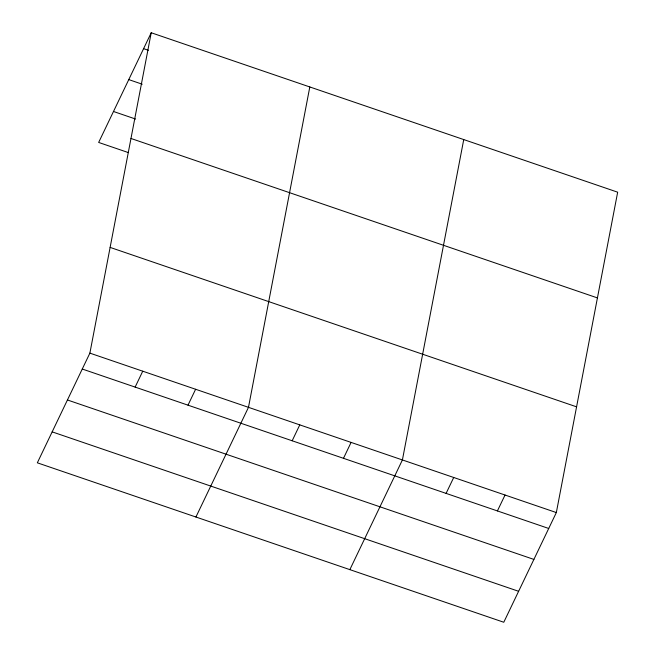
<?xml version="1.0" encoding="UTF-8"?>
<svg xmlns="http://www.w3.org/2000/svg" width="655" height="655" viewBox="0 0 655 655"><rect width="100%" height="100%" fill="white"/><g stroke="black" fill="none" stroke-linecap="round" stroke-linejoin="round"><path stroke-width="0.98" d="M89.882 353.127L151.215 32.75L617.665 192.185L556.341 512.562L503.785 622.25L37.335 462.815L89.882 353.127L556.341 512.562M309.807 86.959L248.482 407.336L195.927 517.024M463.74 139.572L402.407 459.949L349.852 569.637M151.215 32.75L98.659 142.438L128.462 152.623M135.126 387.097L142.749 371.197M187.993 405.167L195.616 389.267M292.171 440.774L299.785 424.874M343.482 458.312L351.096 442.412M446.096 493.387L453.718 477.487M497.407 510.925L505.03 495.024M143.592 48.658L148.398 50.296M128.765 79.599L142.225 84.2M113.487 111.489L135.593 119.046M130.975 138.475L597.425 297.91M110.122 247.402L576.58 406.837M82.268 369.027L548.718 528.47M67.44 399.976L533.89 559.419M52.163 431.866L518.613 591.301"/></g></svg>
